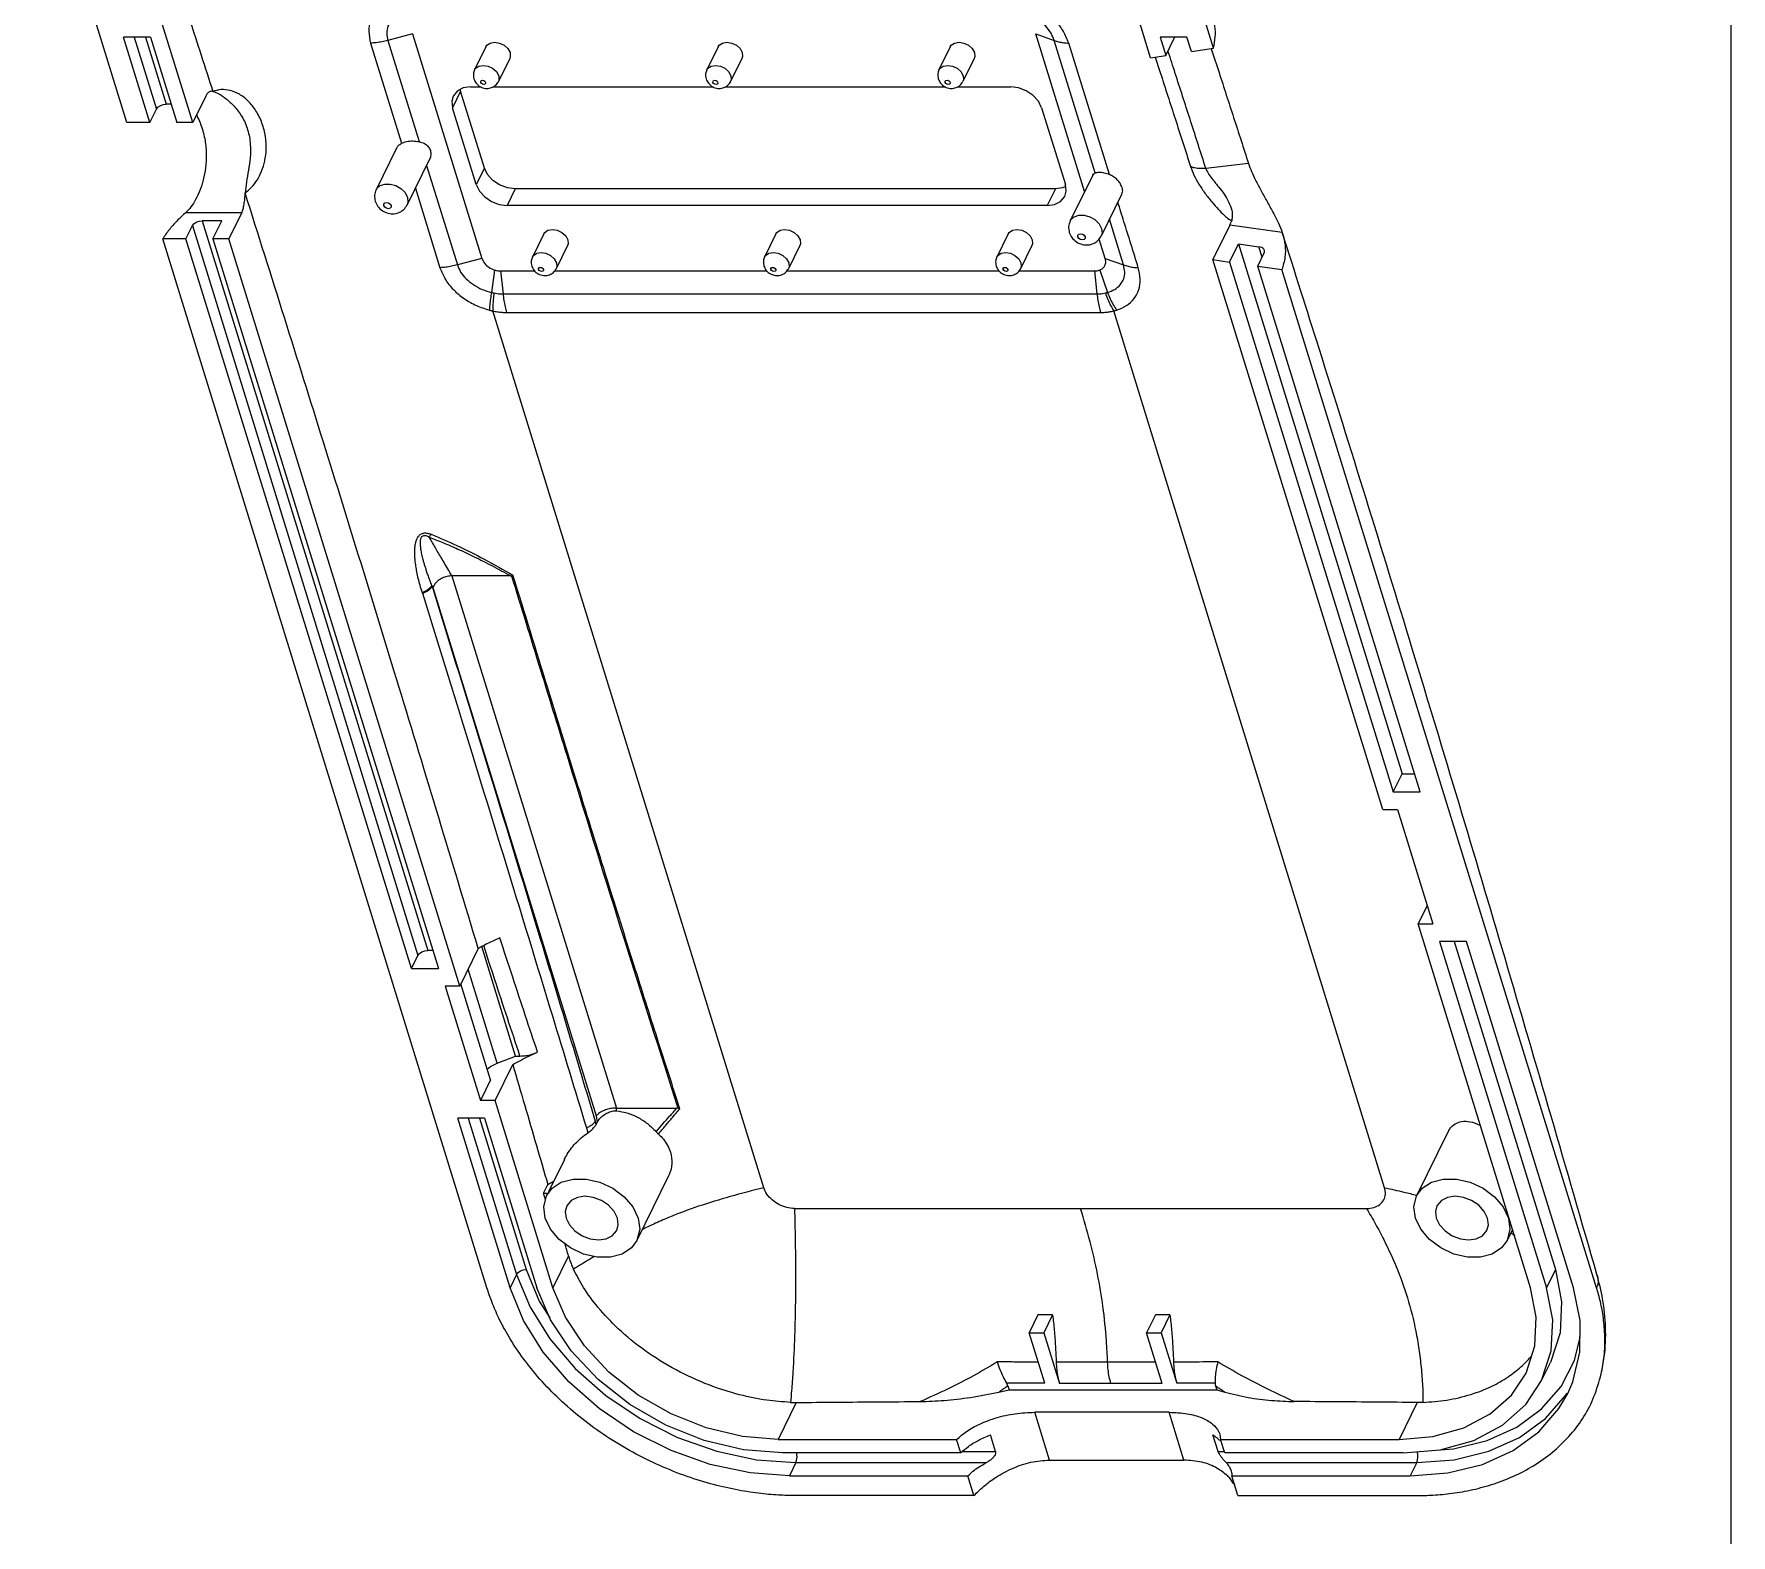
# Model space of a CAD drawing. Header units: millimetres. Extents: x -3610 to -2795, y 672 to 1276.
# Drawn here: x -3445.7 to -3381.8, y 1179.9 to 1236.4 of the extents above; entities that cross this region are included whole.
import ezdxf

# ---------------------------------------------------------------- set-up
doc = ezdxf.new("R2010")
doc.units = ezdxf.units.MM
doc.header["$MEASUREMENT"] = 0
doc.layers.add('dim', color=7, linetype='Continuous')

msp = doc.modelspace()

# ---------------------------------------------------------------- linework, layer by layer
at = {"color": 7, "linetype": 'Continuous'}
for p, q in [((-3442.217, 1233.077), (-3445.715, 1244.396)), ((-3401.267, 1235.878), (-3403.899, 1244.396)), ((-3439.73, 1233.077), (-3440.929, 1236.955)), ((-3403.638, 1235.505), (-3404.086, 1236.955)), ((-3441.321, 1236.289), (-3442.335, 1236.289)), ((-3441.342, 1233.077), (-3442.335, 1236.289)), ((-3441.937, 1236.289), (-3441.098, 1233.574)), ((-3441.511, 1236.289), (-3440.73, 1233.761)), ((-3441.321, 1236.289), (-3440.329, 1233.077)), ((-3431.448, 1236.411), (-3432.378, 1236.166)), ((-3432.378, 1236.166), (-3431.199, 1232.354)), ((-3431.448, 1236.411), (-3428.834, 1227.951)), ((-3407.961, 1236.411), (-3407.27, 1236.166)), ((-3406.126, 1230.472), (-3407.961, 1236.411)), ((-3405.731, 1231.179), (-3407.27, 1236.166)), ((-3402.269, 1236.289), (-3403.282, 1236.289)), ((-3403.282, 1236.289), (-3403.067, 1235.595)), ((-3403.067, 1235.595), (-3402.732, 1236.279)), ((-3402.101, 1235.747), (-3402.269, 1236.289)), ((-3433.028, 1236.061), (-3431.864, 1232.291)), ((-3428.686, 1235.926), (-3429.113, 1235.056)), ((-3419.935, 1235.926), (-3420.363, 1235.056)), ((-3411.185, 1235.926), (-3411.612, 1235.056)), ((-3405.193, 1231.116), (-3406.724, 1236.061)), ((-3403.638, 1235.505), (-3403.067, 1235.595)), ((-3402.101, 1235.747), (-3401.267, 1235.878)), ((-3427.788, 1235.485), (-3428.215, 1234.615)), ((-3419.038, 1235.485), (-3419.465, 1234.615)), ((-3410.288, 1235.485), (-3410.715, 1234.615)), ((-3438.975, 1234.245), (-3439.02, 1234.25)), ((-3429.639, 1234.252), (-3429.944, 1233.63)), ((-3429.639, 1234.252), (-3429.647, 1234.32)), ((-3428.743, 1231.353), (-3429.639, 1234.252)), ((-3429.265, 1234.413), (-3428.866, 1234.413)), ((-3428.429, 1234.413), (-3420.116, 1234.413)), ((-3419.679, 1234.413), (-3411.366, 1234.413)), ((-3410.929, 1234.413), (-3408.909, 1234.413)), ((-3441.342, 1233.077), (-3441.098, 1233.574)), ((-3440.54, 1233.761), (-3440.73, 1233.761)), ((-3439.242, 1234.072), (-3439.73, 1233.077)), ((-3429.048, 1230.732), (-3429.944, 1233.63)), ((-3407.746, 1233.63), (-3406.851, 1230.732)), ((-3441.342, 1233.077), (-3442.217, 1233.077)), ((-3439.73, 1233.077), (-3440.329, 1233.077)), ((-3432.054, 1232.104), (-3432.821, 1230.54)), ((-3430.806, 1231.696), (-3431.654, 1229.967)), ((-3430.922, 1231.46), (-3429.761, 1227.707)), ((-3428.743, 1231.353), (-3429.048, 1230.732)), ((-3405.821, 1231.093), (-3406.669, 1229.365)), ((-3399.949, 1231.528), (-3401.558, 1231.347)), ((-3431.343, 1230.603), (-3430.416, 1227.603)), ((-3427.58, 1230.57), (-3427.885, 1229.948)), ((-3407.225, 1230.57), (-3427.58, 1230.57)), ((-3407.225, 1230.57), (-3407.53, 1229.948)), ((-3406.952, 1230.608), (-3407.225, 1230.57)), ((-3406.842, 1230.663), (-3406.952, 1230.608)), ((-3407.53, 1229.948), (-3427.885, 1229.948)), ((-3404.733, 1230.358), (-3405.501, 1228.792)), ((-3439.99, 1229.685), (-3437.887, 1229.685)), ((-3439.987, 1228.69), (-3439.743, 1229.188)), ((-3439.743, 1229.188), (-3431.246, 1201.693)), ((-3438.638, 1229.374), (-3439.375, 1229.374)), ((-3439.375, 1229.374), (-3430.878, 1201.879)), ((-3438.973, 1228.69), (-3438.638, 1229.374)), ((-3437.887, 1229.685), (-3438.375, 1228.69)), ((-3404.658, 1227.707), (-3405.19, 1229.428)), ((-3400.65, 1229.212), (-3401.29, 1227.907)), ((-3398.678, 1228.93), (-3400.65, 1229.212)), ((-3439.987, 1228.69), (-3440.862, 1228.69)), ((-3428.649, 1189.172), (-3440.862, 1228.69)), ((-3431.49, 1201.196), (-3439.987, 1228.69)), ((-3438.375, 1228.69), (-3438.973, 1228.69)), ((-3438.973, 1228.69), (-3430.477, 1201.196)), ((-3429.672, 1200.53), (-3438.375, 1228.69)), ((-3426.507, 1228.876), (-3426.934, 1228.006)), ((-3417.757, 1228.876), (-3418.184, 1228.006)), ((-3409.007, 1228.876), (-3409.434, 1228.006)), ((-3405.346, 1227.951), (-3405.572, 1228.682)), ((-3400.664, 1227.817), (-3400.328, 1228.501)), ((-3400.328, 1228.501), (-3394.159, 1208.538)), ((-3400.328, 1228.501), (-3399.557, 1228.391)), ((-3398.678, 1228.93), (-3398.664, 1228.888)), ((-3428.834, 1227.951), (-3429.761, 1227.707)), ((-3425.609, 1228.436), (-3426.036, 1227.565)), ((-3416.859, 1228.436), (-3417.286, 1227.565)), ((-3408.109, 1228.436), (-3408.536, 1227.565)), ((-3405.346, 1227.951), (-3404.658, 1227.707)), ((-3394.888, 1207.188), (-3401.29, 1227.907)), ((-3401.29, 1227.907), (-3400.664, 1227.817)), ((-3400.664, 1227.817), (-3394.495, 1207.854)), ((-3399.604, 1227.665), (-3399.36, 1228.163)), ((-3399.438, 1228.004), (-3399.557, 1228.391)), ((-3428.357, 1227.516), (-3428.474, 1226.671)), ((-3428.136, 1227.481), (-3426.845, 1227.481)), ((-3428.136, 1227.481), (-3428.04, 1226.615)), ((-3426.101, 1227.481), (-3418.094, 1227.481)), ((-3417.351, 1227.481), (-3409.344, 1227.481)), ((-3408.601, 1227.481), (-3405.754, 1227.481)), ((-3405.754, 1227.481), (-3405.659, 1226.615)), ((-3405.557, 1227.515), (-3405.261, 1226.671)), ((-3393.481, 1207.854), (-3399.604, 1227.665)), ((-3399.604, 1227.665), (-3398.688, 1227.534)), ((-3386.833, 1189.172), (-3398.688, 1227.534)), ((-3428.04, 1226.615), (-3405.659, 1226.615)), ((-3418.217, 1192.939), (-3428.425, 1225.972)), ((-3427.901, 1225.917), (-3405.519, 1225.917)), ((-3394.822, 1192.939), (-3405.03, 1225.972)), ((-3427.754, 1215.993), (-3429.965, 1215.993)), ((-3429.965, 1215.993), (-3423.769, 1195.94)), ((-3431.084, 1215.363), (-3431.074, 1215.329)), ((-3430.708, 1215.606), (-3430.681, 1215.556)), ((-3430.681, 1215.556), (-3424.528, 1195.642)), ((-3394.495, 1207.854), (-3394.159, 1208.538)), ((-3394.159, 1208.538), (-3393.693, 1208.538)), ((-3394.495, 1207.854), (-3393.481, 1207.854)), ((-3394.888, 1207.188), (-3394.335, 1207.188)), ((-3394.335, 1207.188), (-3393.004, 1202.88)), ((-3393.217, 1203.571), (-3393.556, 1202.88)), ((-3389.32, 1189.172), (-3393.556, 1202.88)), ((-3393.556, 1202.88), (-3393.004, 1202.88)), ((-3431.49, 1201.196), (-3431.246, 1201.693)), ((-3430.688, 1201.879), (-3430.878, 1201.879)), ((-3428.973, 1201.954), (-3429.672, 1200.53)), ((-3427.564, 1197.9), (-3428.838, 1202.025)), ((-3392.752, 1202.214), (-3388.721, 1189.172)), ((-3391.739, 1202.214), (-3392.752, 1202.214)), ((-3392.205, 1202.214), (-3388.386, 1189.855)), ((-3387.708, 1189.172), (-3391.739, 1202.214)), ((-3431.49, 1201.196), (-3430.477, 1201.196)), ((-3428.263, 1197.632), (-3429.357, 1201.173)), ((-3429.672, 1200.53), (-3430.225, 1200.53)), ((-3430.225, 1200.53), (-3428.894, 1196.222)), ((-3428.512, 1196.999), (-3429.63, 1200.616)), ((-3428.263, 1197.632), (-3427.564, 1197.9)), ((-3427.564, 1197.9), (-3427.4, 1197.9)), ((-3428.341, 1196.222), (-3427.675, 1197.58)), ((-3428.512, 1196.999), (-3428.894, 1196.222)), ((-3428.341, 1196.222), (-3428.894, 1196.222)), ((-3426.163, 1189.172), (-3428.341, 1196.222)), ((-3423.769, 1195.94), (-3421.49, 1195.94)), ((-3427.774, 1189.172), (-3429.747, 1195.556)), ((-3428.734, 1195.556), (-3429.747, 1195.556)), ((-3429.349, 1195.556), (-3427.53, 1189.669)), ((-3428.924, 1195.556), (-3427.163, 1189.855)), ((-3428.734, 1195.556), (-3426.761, 1189.172)), ((-3424.528, 1195.324), (-3424.564, 1195.444)), ((-3424.528, 1195.642), (-3424.493, 1195.397)), ((-3424.528, 1195.324), (-3424.493, 1195.397)), ((-3424.899, 1195.191), (-3424.845, 1195.011)), ((-3392.42, 1195.063), (-3393.614, 1192.63)), ((-3425.728, 1194.008), (-3426.325, 1192.789)), ((-3421.802, 1193.381), (-3422.992, 1190.956)), ((-3426.516, 1192.728), (-3426.352, 1193.062)), ((-3426.44, 1192.482), (-3426.516, 1192.728)), ((-3426.516, 1192.728), (-3426.355, 1192.728)), ((-3417.053, 1192.155), (-3395.501, 1192.155)), ((-3389.999, 1191.37), (-3390.202, 1190.956)), ((-3425.574, 1190.372), (-3426.163, 1189.172)), ((-3427.53, 1189.669), (-3427.774, 1189.172)), ((-3388.386, 1189.855), (-3388.721, 1189.172)), ((-3386.82, 1189.671), (-3386.82, 1189.67)), ((-3407.882, 1188.145), (-3408.212, 1187.472)), ((-3407.329, 1188.145), (-3407.659, 1187.472)), ((-3403.46, 1188.145), (-3403.791, 1187.472)), ((-3402.908, 1188.145), (-3403.238, 1187.472)), ((-3407.623, 1185.569), (-3408.212, 1187.472)), ((-3408.212, 1187.472), (-3407.659, 1187.472)), ((-3407.659, 1187.472), (-3407.07, 1185.568)), ((-3403.202, 1185.568), (-3403.791, 1187.472)), ((-3403.791, 1187.472), (-3403.238, 1187.472)), ((-3403.238, 1187.472), (-3402.65, 1185.569)), ((-3388.907, 1185.669), (-3388.571, 1186.353)), ((-3409.362, 1185.233), (-3408.974, 1185.318)), ((-3409.02, 1185.47), (-3408.974, 1185.318)), ((-3408.974, 1185.318), (-3401.145, 1185.318)), ((-3401.191, 1185.47), (-3401.145, 1185.318)), ((-3401.145, 1185.318), (-3400.84, 1185.233)), ((-3388.006, 1185.112), (-3387.953, 1185.204)), ((-3416.988, 1184.847), (-3417.672, 1183.453)), ((-3407.446, 1182.675), (-3408.004, 1184.479)), ((-3402.938, 1184.479), (-3408.004, 1184.479)), ((-3402.381, 1182.675), (-3402.938, 1184.479)), ((-3393.593, 1184.847), (-3394.277, 1183.453)), ((-3417.672, 1183.453), (-3410.948, 1183.453)), ((-3410.791, 1182.944), (-3410.948, 1183.453)), ((-3409.48, 1183.001), (-3409.674, 1183.628)), ((-3401.095, 1183.001), (-3401.289, 1183.628)), ((-3401.029, 1183.646), (-3401, 1183.453)), ((-3400.843, 1182.944), (-3401, 1183.453)), ((-3401, 1183.453), (-3394.277, 1183.453)), ((-3410.791, 1182.944), (-3417.514, 1182.944)), ((-3417.004, 1182.58), (-3417.248, 1182.082)), ((-3417.004, 1182.58), (-3409.822, 1182.58)), ((-3410.724, 1183.001), (-3409.48, 1183.001)), ((-3401.095, 1183.001), (-3400.86, 1183.001)), ((-3394.119, 1182.944), (-3400.843, 1182.944)), ((-3400.791, 1182.58), (-3393.609, 1182.58)), ((-3393.609, 1182.58), (-3393.853, 1182.082)), ((-3417.248, 1182.082), (-3410.525, 1182.082)), ((-3410.295, 1181.338), (-3410.525, 1182.082)), ((-3400.347, 1181.338), (-3400.576, 1182.082)), ((-3400.576, 1182.082), (-3393.853, 1182.082)), ((-3410.295, 1181.338), (-3417.018, 1181.338)), ((-3400.347, 1181.338), (-3393.623, 1181.338))]:
    msp.add_line(p, q, dxfattribs=at)
for points in [[(-3428.685, 1235.926), (-3428.648, 1235.983), (-3428.525, 1236.068), (-3428.358, 1236.097), (-3428.172, 1236.068), (-3427.997, 1235.983), (-3427.858, 1235.856), (-3427.776, 1235.706)], [(-3427.776, 1235.706), (-3427.765, 1235.556), (-3427.788, 1235.486)], [(-3419.935, 1235.926), (-3419.898, 1235.983), (-3419.775, 1236.068), (-3419.608, 1236.097), (-3419.422, 1236.068), (-3419.247, 1235.983), (-3419.107, 1235.856), (-3419.026, 1235.706)], [(-3419.026, 1235.706), (-3419.015, 1235.556), (-3419.038, 1235.486)], [(-3411.185, 1235.926), (-3411.148, 1235.983), (-3411.025, 1236.068), (-3410.858, 1236.097), (-3410.672, 1236.068), (-3410.496, 1235.983), (-3410.357, 1235.856), (-3410.276, 1235.706)], [(-3410.276, 1235.706), (-3410.265, 1235.556), (-3410.288, 1235.486)], [(-3429.113, 1235.056), (-3429.073, 1235.115), (-3428.949, 1235.198), (-3428.783, 1235.227), (-3428.601, 1235.198), (-3428.431, 1235.117), (-3428.288, 1234.99), (-3428.203, 1234.835)], [(-3420.363, 1235.056), (-3420.323, 1235.115), (-3420.199, 1235.198), (-3420.033, 1235.227), (-3419.851, 1235.198), (-3419.681, 1235.117), (-3419.538, 1234.99), (-3419.453, 1234.835)], [(-3411.612, 1235.056), (-3411.573, 1235.115), (-3411.449, 1235.198), (-3411.283, 1235.227), (-3411.101, 1235.198), (-3410.931, 1235.117), (-3410.788, 1234.99), (-3410.703, 1234.835)], [(-3429.265, 1234.413), (-3429.538, 1234.375), (-3429.76, 1234.264), (-3429.92, 1234.071)], [(-3428.878, 1234.587), (-3428.878, 1234.626), (-3428.853, 1234.655), (-3428.81, 1234.665), (-3428.761, 1234.655), (-3428.719, 1234.627), (-3428.694, 1234.587)], [(-3428.694, 1234.587), (-3428.694, 1234.547), (-3428.719, 1234.519), (-3428.761, 1234.509), (-3428.81, 1234.519), (-3428.853, 1234.547), (-3428.878, 1234.587)], [(-3428.203, 1234.835), (-3428.192, 1234.686), (-3428.215, 1234.616)], [(-3420.128, 1234.587), (-3420.127, 1234.626), (-3420.103, 1234.655), (-3420.06, 1234.665), (-3420.011, 1234.655), (-3419.969, 1234.627), (-3419.944, 1234.587)], [(-3419.944, 1234.587), (-3419.944, 1234.547), (-3419.969, 1234.519), (-3420.011, 1234.509), (-3420.06, 1234.519), (-3420.103, 1234.547), (-3420.128, 1234.587)], [(-3419.453, 1234.835), (-3419.442, 1234.686), (-3419.465, 1234.616)], [(-3411.378, 1234.587), (-3411.377, 1234.626), (-3411.353, 1234.655), (-3411.31, 1234.665), (-3411.261, 1234.655), (-3411.218, 1234.627), (-3411.194, 1234.587)], [(-3411.194, 1234.587), (-3411.194, 1234.547), (-3411.218, 1234.519), (-3411.261, 1234.509), (-3411.31, 1234.519), (-3411.353, 1234.547), (-3411.378, 1234.587)], [(-3410.703, 1234.835), (-3410.692, 1234.686), (-3410.715, 1234.616)], [(-3407.746, 1233.63), (-3407.866, 1233.872), (-3408.065, 1234.09), (-3408.322, 1234.264), (-3408.613, 1234.375), (-3408.909, 1234.413)], [(-3441.098, 1233.574), (-3441.042, 1233.646), (-3440.953, 1233.706), (-3440.843, 1233.747), (-3440.73, 1233.761)], [(-3429.92, 1234.071), (-3429.974, 1233.872), (-3429.944, 1233.63)], [(-3427.58, 1230.57), (-3427.877, 1230.608), (-3428.168, 1230.72), (-3428.425, 1230.893), (-3428.623, 1231.111), (-3428.743, 1231.353)], [(-3432.821, 1230.54), (-3432.795, 1230.584), (-3432.669, 1230.697), (-3432.492, 1230.756), (-3432.289, 1230.755), (-3432.081, 1230.697), (-3431.89, 1230.588), (-3431.733, 1230.433), (-3431.639, 1230.254)], [(-3429.048, 1230.732), (-3428.928, 1230.49), (-3428.73, 1230.271), (-3428.473, 1230.098), (-3428.182, 1229.987), (-3427.885, 1229.948)], [(-3406.874, 1230.291), (-3406.821, 1230.49), (-3406.851, 1230.732)], [(-3432.528, 1229.943), (-3432.528, 1230.002), (-3432.491, 1230.045), (-3432.427, 1230.06), (-3432.354, 1230.045), (-3432.29, 1230.002), (-3432.252, 1229.943)], [(-3432.252, 1229.943), (-3432.253, 1229.884), (-3432.29, 1229.841), (-3432.354, 1229.825), (-3432.427, 1229.841), (-3432.491, 1229.883), (-3432.528, 1229.943)], [(-3431.639, 1230.254), (-3431.621, 1230.081), (-3431.654, 1229.967)], [(-3407.53, 1229.948), (-3407.257, 1229.987), (-3407.035, 1230.098), (-3406.874, 1230.291)], [(-3439.743, 1229.188), (-3439.687, 1229.259), (-3439.597, 1229.32), (-3439.487, 1229.36), (-3439.375, 1229.374)], [(-3406.668, 1229.365), (-3406.643, 1229.409), (-3406.516, 1229.522), (-3406.34, 1229.581), (-3406.136, 1229.58), (-3405.928, 1229.522), (-3405.737, 1229.413), (-3405.58, 1229.258), (-3405.486, 1229.079)], [(-3400.65, 1229.212), (-3400.626, 1229.263), (-3400.603, 1229.317), (-3400.581, 1229.375)], [(-3426.507, 1228.876), (-3426.469, 1228.933), (-3426.346, 1229.018), (-3426.179, 1229.047), (-3425.994, 1229.018), (-3425.818, 1228.933), (-3425.679, 1228.806), (-3425.598, 1228.656)], [(-3425.598, 1228.656), (-3425.586, 1228.506), (-3425.61, 1228.436)], [(-3417.757, 1228.876), (-3417.719, 1228.933), (-3417.596, 1229.018), (-3417.429, 1229.047), (-3417.244, 1229.018), (-3417.068, 1228.933), (-3416.929, 1228.806), (-3416.848, 1228.656)], [(-3416.848, 1228.656), (-3416.836, 1228.506), (-3416.859, 1228.436)], [(-3409.007, 1228.876), (-3408.969, 1228.933), (-3408.846, 1229.018), (-3408.679, 1229.047), (-3408.494, 1229.018), (-3408.318, 1228.933), (-3408.179, 1228.806), (-3408.097, 1228.656)], [(-3408.097, 1228.656), (-3408.086, 1228.506), (-3408.109, 1228.436)], [(-3406.376, 1228.768), (-3406.375, 1228.827), (-3406.338, 1228.87), (-3406.274, 1228.885), (-3406.201, 1228.87), (-3406.137, 1228.827), (-3406.099, 1228.768)], [(-3406.099, 1228.768), (-3406.1, 1228.709), (-3406.137, 1228.666), (-3406.201, 1228.65), (-3406.274, 1228.666), (-3406.338, 1228.708), (-3406.376, 1228.768)], [(-3405.486, 1229.079), (-3405.468, 1228.906), (-3405.501, 1228.792)], [(-3426.934, 1228.006), (-3426.894, 1228.065), (-3426.77, 1228.149), (-3426.604, 1228.177), (-3426.423, 1228.148), (-3426.252, 1228.067), (-3426.109, 1227.94), (-3426.025, 1227.786)], [(-3418.184, 1228.006), (-3418.144, 1228.065), (-3418.02, 1228.149), (-3417.854, 1228.177), (-3417.673, 1228.148), (-3417.502, 1228.067), (-3417.359, 1227.94), (-3417.275, 1227.786)], [(-3409.434, 1228.006), (-3409.394, 1228.065), (-3409.27, 1228.149), (-3409.104, 1228.177), (-3408.923, 1228.148), (-3408.752, 1228.067), (-3408.609, 1227.94), (-3408.524, 1227.786)], [(-3426.699, 1227.537), (-3426.699, 1227.576), (-3426.674, 1227.605), (-3426.632, 1227.615), (-3426.583, 1227.605), (-3426.54, 1227.577), (-3426.515, 1227.537)], [(-3426.515, 1227.537), (-3426.515, 1227.497), (-3426.54, 1227.469), (-3426.583, 1227.459), (-3426.632, 1227.469), (-3426.674, 1227.497), (-3426.699, 1227.537)], [(-3426.025, 1227.786), (-3426.013, 1227.637), (-3426.036, 1227.566)], [(-3417.949, 1227.537), (-3417.949, 1227.576), (-3417.924, 1227.605), (-3417.882, 1227.615), (-3417.833, 1227.605), (-3417.79, 1227.577), (-3417.765, 1227.537)], [(-3417.765, 1227.537), (-3417.765, 1227.497), (-3417.79, 1227.469), (-3417.833, 1227.459), (-3417.882, 1227.469), (-3417.924, 1227.497), (-3417.949, 1227.537)], [(-3417.275, 1227.786), (-3417.263, 1227.637), (-3417.286, 1227.566)], [(-3409.199, 1227.537), (-3409.199, 1227.576), (-3409.174, 1227.605), (-3409.132, 1227.615), (-3409.082, 1227.605), (-3409.04, 1227.577), (-3409.015, 1227.537)], [(-3409.015, 1227.537), (-3409.015, 1227.497), (-3409.04, 1227.469), (-3409.082, 1227.459), (-3409.132, 1227.469), (-3409.174, 1227.497), (-3409.199, 1227.537)], [(-3408.524, 1227.786), (-3408.513, 1227.637), (-3408.536, 1227.566)], [(-3431.246, 1201.693), (-3431.19, 1201.764), (-3431.1, 1201.825), (-3430.991, 1201.865), (-3430.878, 1201.879)], [(-3428.639, 1197.408), (-3428.513, 1197.508), (-3428.263, 1197.632)], [(-3426.404, 1192.63), (-3426.191, 1192.918), (-3425.843, 1193.147), (-3425.402, 1193.266), (-3424.904, 1193.266), (-3424.389, 1193.147), (-3423.899, 1192.918), (-3423.474, 1192.598), (-3423.148, 1192.213), (-3422.948, 1191.793)], [(-3393.614, 1192.63), (-3393.402, 1192.918), (-3393.053, 1193.147), (-3392.612, 1193.266), (-3392.114, 1193.266), (-3391.599, 1193.147), (-3391.11, 1192.918), (-3390.684, 1192.598), (-3390.358, 1192.213), (-3390.158, 1191.793)], [(-3426.448, 1191.793), (-3426.506, 1192.213), (-3426.404, 1192.63)], [(-3425.64, 1192.256), (-3425.696, 1192.047), (-3425.665, 1191.793)], [(-3423.731, 1191.793), (-3423.857, 1192.047), (-3424.065, 1192.277), (-3424.335, 1192.459), (-3424.641, 1192.575), (-3424.952, 1192.616), (-3425.238, 1192.575), (-3425.472, 1192.459), (-3425.64, 1192.256)], [(-3393.658, 1191.793), (-3393.717, 1192.213), (-3393.614, 1192.63)], [(-3392.85, 1192.256), (-3392.906, 1192.047), (-3392.875, 1191.793)], [(-3390.941, 1191.793), (-3391.067, 1192.047), (-3391.275, 1192.277), (-3391.545, 1192.459), (-3391.851, 1192.575), (-3392.162, 1192.616), (-3392.449, 1192.575), (-3392.682, 1192.459), (-3392.85, 1192.256)], [(-3422.992, 1190.956), (-3423.204, 1190.668), (-3423.552, 1190.439), (-3423.993, 1190.32), (-3424.491, 1190.32), (-3425.006, 1190.439), (-3425.496, 1190.668), (-3425.921, 1190.988), (-3426.247, 1191.374), (-3426.448, 1191.793)], [(-3425.665, 1191.793), (-3425.539, 1191.539), (-3425.331, 1191.31), (-3425.061, 1191.128), (-3424.755, 1191.011), (-3424.444, 1190.971), (-3424.157, 1191.011), (-3423.924, 1191.128), (-3423.755, 1191.33)], [(-3423.755, 1191.33), (-3423.699, 1191.539), (-3423.731, 1191.793)], [(-3422.948, 1191.793), (-3422.889, 1191.374), (-3422.992, 1190.956)], [(-3390.202, 1190.956), (-3390.414, 1190.668), (-3390.763, 1190.439), (-3391.204, 1190.32), (-3391.702, 1190.32), (-3392.217, 1190.439), (-3392.706, 1190.668), (-3393.131, 1190.988), (-3393.458, 1191.374), (-3393.658, 1191.793)], [(-3392.875, 1191.793), (-3392.749, 1191.539), (-3392.541, 1191.31), (-3392.271, 1191.128), (-3391.965, 1191.011), (-3391.654, 1190.971), (-3391.367, 1191.011), (-3391.134, 1191.128), (-3390.966, 1191.33)], [(-3390.966, 1191.33), (-3390.91, 1191.539), (-3390.941, 1191.793)], [(-3390.158, 1191.793), (-3390.099, 1191.374), (-3390.202, 1190.956)], [(-3427.53, 1189.669), (-3427.474, 1189.74), (-3427.385, 1189.801), (-3427.275, 1189.841), (-3427.163, 1189.855)], [(-3427.53, 1189.669), (-3427.023, 1188.438), (-3426.278, 1187.244), (-3425.318, 1186.124), (-3424.172, 1185.112), (-3422.875, 1184.238), (-3421.465, 1183.53), (-3419.987, 1183.007), (-3418.485, 1182.687), (-3417.004, 1182.58)], [(-3427.163, 1189.855), (-3426.672, 1188.665), (-3426.277, 1188.032)], [(-3388.386, 1189.855), (-3388.151, 1188.64), (-3388.207, 1187.472), (-3388.571, 1186.353)], [(-3417.248, 1182.082), (-3418.729, 1182.19), (-3420.231, 1182.51), (-3421.709, 1183.032), (-3423.119, 1183.741), (-3424.416, 1184.615), (-3425.562, 1185.627), (-3426.522, 1186.747), (-3427.267, 1187.941), (-3427.774, 1189.172)], [(-3417.514, 1182.944), (-3418.98, 1183.064), (-3420.463, 1183.418), (-3421.907, 1183.994), (-3423.256, 1184.768), (-3424.458, 1185.712), (-3425.467, 1186.788), (-3426.245, 1187.957), (-3426.761, 1189.172)], [(-3417.672, 1183.453), (-3419.017, 1183.563), (-3420.379, 1183.889), (-3421.705, 1184.417), (-3422.944, 1185.128), (-3424.048, 1185.995), (-3424.974, 1186.983), (-3425.689, 1188.056), (-3426.163, 1189.172)], [(-3389.49, 1185.956), (-3389.156, 1186.983), (-3389.105, 1188.056), (-3389.32, 1189.172)], [(-3388.907, 1185.669), (-3388.542, 1186.788), (-3388.487, 1187.957), (-3388.721, 1189.172)], [(-3387.919, 1185.185), (-3387.73, 1185.627), (-3387.462, 1186.747), (-3387.454, 1187.941), (-3387.708, 1189.172)], [(-3392.713, 1183.068), (-3392.223, 1183.105), (-3390.961, 1183.415), (-3389.844, 1183.92), (-3388.905, 1184.605), (-3388.173, 1185.45), (-3387.67, 1186.428), (-3387.458, 1187.312)], [(-3394.277, 1183.453), (-3392.999, 1183.563), (-3391.838, 1183.889), (-3390.839, 1184.417), (-3390.04, 1185.128), (-3389.49, 1185.956)], [(-3394.119, 1182.944), (-3392.728, 1183.064), (-3391.464, 1183.418), (-3390.376, 1183.994), (-3389.505, 1184.768), (-3388.907, 1185.669)], [(-3393.853, 1182.082), (-3392.439, 1182.19), (-3391.134, 1182.51), (-3389.979, 1183.032), (-3389.008, 1183.741), (-3388.25, 1184.615), (-3387.919, 1185.185)], [(-3393.609, 1182.58), (-3392.195, 1182.687), (-3390.89, 1183.007), (-3389.735, 1183.53), (-3388.764, 1184.238), (-3388.006, 1185.112)], [(-3417.004, 1182.58), (-3416.975, 1182.669), (-3416.961, 1182.78), (-3416.964, 1182.897), (-3416.974, 1182.944)], [(-3393.609, 1182.58), (-3393.58, 1182.669), (-3393.566, 1182.78), (-3393.569, 1182.897), (-3393.588, 1182.99)]]:
    msp.add_lwpolyline(points, dxfattribs=at)
for points in [[(-3440.277, 1238.283), (-3439.847, 1236.954), (-3439.413, 1235.608), (-3438.975, 1234.245)], [(-3432.178, 1237.737), (-3432.562, 1237.547), (-3432.852, 1237.268), (-3433.032, 1236.921), (-3433.097, 1236.511), (-3433.028, 1236.061)], [(-3406.724, 1236.061), (-3406.926, 1236.508), (-3407.225, 1236.915), (-3407.6, 1237.262), (-3408.049, 1237.544), (-3408.547, 1237.737)], [(-3431.743, 1237.26), (-3432.021, 1237.136), (-3432.236, 1236.948), (-3432.375, 1236.705), (-3432.421, 1236.436), (-3432.379, 1236.165)], [(-3407.271, 1236.166), (-3407.391, 1236.434), (-3407.592, 1236.703), (-3407.862, 1236.943), (-3408.187, 1237.136), (-3408.535, 1237.26)], [(-3401.267, 1235.878), (-3401.201, 1236.307), (-3401.218, 1236.705), (-3401.28, 1236.967)], [(-3432.379, 1236.165), (-3432.596, 1236.116), (-3432.814, 1236.081), (-3433.028, 1236.061)], [(-3407.271, 1236.166), (-3407.102, 1236.116), (-3406.919, 1236.081), (-3406.724, 1236.061)], [(-3403.464, 1235.533), (-3403.265, 1234.921), (-3402.716, 1233.223), (-3402.134, 1231.413)], [(-3402.939, 1235.637), (-3402.981, 1235.768)], [(-3401.558, 1231.347), (-3402.118, 1233.093), (-3402.677, 1234.824), (-3402.939, 1235.637)], [(-3401.353, 1235.85), (-3401.061, 1234.957), (-3400.51, 1233.262), (-3399.949, 1231.528)], [(-3429.113, 1235.055), (-3429.155, 1234.916), (-3429.138, 1234.717)], [(-3420.363, 1235.055), (-3420.405, 1234.916), (-3420.388, 1234.717)], [(-3411.613, 1235.055), (-3411.655, 1234.916), (-3411.638, 1234.717)], [(-3439.02, 1234.25), (-3439.052, 1234.248), (-3439.088, 1234.237), (-3439.123, 1234.219), (-3439.156, 1234.194), (-3439.187, 1234.161), (-3439.216, 1234.12), (-3439.242, 1234.072)], [(-3437.756, 1230.421), (-3437.518, 1230.633), (-3437.307, 1230.906), (-3437.135, 1231.242), (-3437.017, 1231.631), (-3436.965, 1232.068), (-3436.993, 1232.546), (-3437.122, 1233.052), (-3437.352, 1233.519), (-3437.643, 1233.882), (-3437.972, 1234.137), (-3438.321, 1234.28), (-3438.664, 1234.312), (-3438.975, 1234.245)], [(-3438.975, 1234.245), (-3438.75, 1234.157), (-3438.474, 1233.969), (-3438.171, 1233.688), (-3437.884, 1233.301), (-3437.663, 1232.799), (-3437.562, 1232.254), (-3437.568, 1231.746), (-3437.632, 1231.276), (-3437.704, 1230.834), (-3437.756, 1230.421)], [(-3429.138, 1234.717), (-3429.049, 1234.552), (-3428.889, 1234.42), (-3428.697, 1234.36), (-3428.512, 1234.374), (-3428.355, 1234.448), (-3428.234, 1234.58), (-3428.215, 1234.616)], [(-3420.388, 1234.717), (-3420.299, 1234.552), (-3420.139, 1234.42), (-3419.947, 1234.36), (-3419.762, 1234.374), (-3419.605, 1234.448), (-3419.484, 1234.58), (-3419.465, 1234.616)], [(-3411.638, 1234.717), (-3411.549, 1234.552), (-3411.389, 1234.42), (-3411.196, 1234.36), (-3411.012, 1234.374), (-3410.855, 1234.448), (-3410.734, 1234.58), (-3410.715, 1234.616)], [(-3439.506, 1233.181), (-3439.411, 1232.947), (-3439.269, 1232.401), (-3439.22, 1231.865), (-3439.248, 1231.37), (-3439.335, 1230.917), (-3439.464, 1230.516), (-3439.623, 1230.171), (-3439.801, 1229.892), (-3439.99, 1229.685)], [(-3439.591, 1233.352), (-3439.506, 1233.181)], [(-3431.864, 1232.291), (-3431.672, 1232.357), (-3431.443, 1232.38), (-3431.199, 1232.354)], [(-3431.199, 1232.354), (-3430.999, 1232.279), (-3430.856, 1232.161), (-3430.775, 1232.014)], [(-3432.054, 1232.104), (-3431.983, 1232.204), (-3431.864, 1232.291)], [(-3430.775, 1232.014), (-3430.76, 1231.85), (-3430.806, 1231.696)], [(-3405.82, 1231.094), (-3405.799, 1231.128), (-3405.731, 1231.179)], [(-3405.731, 1231.179), (-3405.583, 1231.205), (-3405.396, 1231.182), (-3405.192, 1231.116)], [(-3404.722, 1230.636), (-3404.791, 1230.783), (-3404.897, 1230.916), (-3405.033, 1231.029), (-3405.192, 1231.116)], [(-3401.559, 1231.347), (-3401.772, 1231.338), (-3401.968, 1231.36), (-3402.134, 1231.413)], [(-3402.134, 1231.413), (-3402.004, 1231.092), (-3401.818, 1230.754), (-3401.589, 1230.413), (-3401.334, 1230.086), (-3401.083, 1229.799), (-3400.861, 1229.577), (-3400.691, 1229.434), (-3400.582, 1229.374)], [(-3401.558, 1231.347), (-3401.474, 1231.167), (-3401.335, 1230.969), (-3401.161, 1230.753), (-3400.969, 1230.514), (-3400.78, 1230.234), (-3400.629, 1229.921), (-3400.562, 1229.62), (-3400.581, 1229.374)], [(-3399.949, 1231.528), (-3399.837, 1231.231), (-3399.684, 1230.901), (-3399.49, 1230.53), (-3399.264, 1230.121), (-3399.028, 1229.69), (-3398.819, 1229.276), (-3398.678, 1228.93)], [(-3437.887, 1229.685), (-3437.859, 1229.749), (-3437.835, 1229.821), (-3437.796, 1229.992), (-3437.769, 1230.193), (-3437.756, 1230.421)], [(-3428.973, 1201.954), (-3431.962, 1211.818), (-3434.808, 1221.033), (-3437.756, 1230.421)], [(-3432.821, 1230.54), (-3432.879, 1230.332), (-3432.854, 1230.106)], [(-3404.722, 1230.636), (-3404.704, 1230.454), (-3404.734, 1230.357)], [(-3432.854, 1230.106), (-3432.755, 1229.913), (-3432.581, 1229.751), (-3432.363, 1229.656), (-3432.143, 1229.639), (-3431.941, 1229.692), (-3431.776, 1229.802), (-3431.654, 1229.967)], [(-3404.105, 1227.603), (-3404.372, 1228.471), (-3404.643, 1229.337), (-3404.871, 1230.077)], [(-3439.99, 1229.685), (-3440.332, 1229.36), (-3440.622, 1229.029), (-3440.862, 1228.69)], [(-3406.669, 1229.365), (-3406.726, 1229.157), (-3406.701, 1228.931)], [(-3406.701, 1228.931), (-3406.602, 1228.738), (-3406.428, 1228.576), (-3406.21, 1228.481), (-3405.99, 1228.464), (-3405.788, 1228.517), (-3405.623, 1228.627), (-3405.501, 1228.792)], [(-3398.664, 1228.888), (-3398.572, 1228.456), (-3398.577, 1227.993), (-3398.688, 1227.534)], [(-3386.82, 1189.671), (-3390.284, 1201.582), (-3393.777, 1213.244), (-3397.29, 1224.562), (-3398.664, 1228.887)], [(-3428.834, 1227.951), (-3428.736, 1227.771), (-3428.57, 1227.619), (-3428.357, 1227.516)], [(-3426.934, 1228.006), (-3426.976, 1227.866), (-3426.959, 1227.667)], [(-3418.184, 1228.006), (-3418.226, 1227.866), (-3418.209, 1227.667)], [(-3409.434, 1228.006), (-3409.476, 1227.866), (-3409.459, 1227.667)], [(-3405.557, 1227.515), (-3405.437, 1227.587), (-3405.359, 1227.69), (-3405.328, 1227.814), (-3405.347, 1227.951)], [(-3399.351, 1228.256), (-3399.378, 1228.305), (-3399.452, 1228.36), (-3399.557, 1228.391)], [(-3399.36, 1228.163), (-3399.347, 1228.236), (-3399.351, 1228.256)], [(-3429.761, 1227.707), (-3429.981, 1227.657), (-3430.2, 1227.622), (-3430.416, 1227.603)], [(-3430.416, 1227.603), (-3430.22, 1227.177), (-3429.906, 1226.777), (-3429.508, 1226.442), (-3429.045, 1226.18), (-3428.557, 1226.004)], [(-3429.761, 1227.707), (-3429.637, 1227.44), (-3429.432, 1227.188), (-3429.154, 1226.965), (-3428.822, 1226.787), (-3428.474, 1226.671)], [(-3428.357, 1227.516), (-3428.283, 1227.496), (-3428.21, 1227.485), (-3428.136, 1227.481)], [(-3426.959, 1227.667), (-3426.87, 1227.502), (-3426.71, 1227.37), (-3426.518, 1227.31), (-3426.334, 1227.324), (-3426.176, 1227.399), (-3426.055, 1227.53), (-3426.036, 1227.566)], [(-3418.209, 1227.667), (-3418.12, 1227.502), (-3417.96, 1227.37), (-3417.768, 1227.31), (-3417.584, 1227.324), (-3417.426, 1227.399), (-3417.305, 1227.53), (-3417.286, 1227.566)], [(-3409.459, 1227.667), (-3409.37, 1227.502), (-3409.21, 1227.37), (-3409.018, 1227.31), (-3408.834, 1227.324), (-3408.676, 1227.399), (-3408.555, 1227.53), (-3408.536, 1227.566)], [(-3405.754, 1227.481), (-3405.683, 1227.485), (-3405.618, 1227.496), (-3405.557, 1227.515)], [(-3405.261, 1226.671), (-3404.992, 1226.785), (-3404.782, 1226.963), (-3404.653, 1227.188), (-3404.614, 1227.44), (-3404.658, 1227.707)], [(-3404.918, 1226.004), (-3404.548, 1226.178), (-3404.262, 1226.439), (-3404.086, 1226.776), (-3404.032, 1227.175), (-3404.105, 1227.611)], [(-3404.658, 1227.707), (-3404.488, 1227.657), (-3404.303, 1227.622), (-3404.105, 1227.603)], [(-3428.474, 1226.671), (-3428.511, 1226.434), (-3428.539, 1226.21), (-3428.558, 1226.004)], [(-3428.474, 1226.671), (-3428.443, 1226.664), (-3428.412, 1226.657), (-3428.38, 1226.65)], [(-3428.38, 1226.65), (-3428.406, 1226.407), (-3428.42, 1226.181), (-3428.425, 1225.972)], [(-3428.38, 1226.65), (-3428.263, 1226.63), (-3428.151, 1226.619), (-3428.04, 1226.615)], [(-3428.04, 1226.615), (-3428.006, 1226.365), (-3427.959, 1226.132), (-3427.901, 1225.917)], [(-3405.659, 1226.615), (-3405.55, 1226.619), (-3405.447, 1226.63), (-3405.341, 1226.65)], [(-3405.659, 1226.615), (-3405.624, 1226.365), (-3405.577, 1226.132), (-3405.519, 1225.917)], [(-3405.341, 1226.65), (-3405.313, 1226.657), (-3405.287, 1226.664), (-3405.261, 1226.671)], [(-3405.341, 1226.65), (-3405.25, 1226.407), (-3405.146, 1226.181), (-3405.03, 1225.972)], [(-3405.261, 1226.671), (-3405.161, 1226.433), (-3405.046, 1226.21), (-3404.918, 1226.004)], [(-3428.557, 1226.004), (-3428.513, 1225.993), (-3428.469, 1225.982), (-3428.425, 1225.972)], [(-3428.425, 1225.972), (-3428.248, 1225.941), (-3428.073, 1225.923), (-3427.901, 1225.917)], [(-3405.519, 1225.917), (-3405.351, 1225.923), (-3405.187, 1225.941), (-3405.03, 1225.972)], [(-3405.03, 1225.972), (-3404.992, 1225.982), (-3404.955, 1225.992), (-3404.918, 1226.004)], [(-3431.084, 1215.363), (-3431.165, 1215.641), (-3431.232, 1215.899), (-3431.284, 1216.139), (-3431.323, 1216.362), (-3431.35, 1216.568), (-3431.365, 1216.759), (-3431.367, 1216.935), (-3431.356, 1217.096), (-3431.331, 1217.242), (-3431.287, 1217.373), (-3431.222, 1217.483), (-3431.134, 1217.563), (-3431.022, 1217.604), (-3430.891, 1217.602), (-3430.751, 1217.562)], [(-3430.722, 1215.632), (-3430.791, 1215.811), (-3430.852, 1215.977), (-3430.906, 1216.132), (-3430.953, 1216.276), (-3430.995, 1216.409), (-3431.03, 1216.533), (-3431.061, 1216.649), (-3431.087, 1216.756), (-3431.108, 1216.855), (-3431.125, 1216.948), (-3431.138, 1217.033), (-3431.147, 1217.113), (-3431.152, 1217.187), (-3431.152, 1217.255), (-3431.148, 1217.318), (-3431.138, 1217.376), (-3431.121, 1217.428), (-3431.094, 1217.473), (-3431.054, 1217.504), (-3431.001, 1217.516), (-3430.943, 1217.507), (-3430.886, 1217.485), (-3430.83, 1217.453)], [(-3430.83, 1217.453), (-3430.804, 1217.484), (-3430.778, 1217.521), (-3430.751, 1217.562)], [(-3429.965, 1215.993), (-3430.119, 1216.256), (-3430.262, 1216.499), (-3430.394, 1216.723), (-3430.515, 1216.928), (-3430.626, 1217.114), (-3430.725, 1217.284), (-3430.83, 1217.453)], [(-3430.83, 1217.453), (-3430.308, 1217.247), (-3429.737, 1217), (-3429.123, 1216.711), (-3428.462, 1216.377), (-3427.754, 1215.993)], [(-3430.751, 1217.562), (-3429.776, 1217.133), (-3428.746, 1216.62), (-3427.665, 1216.023)], [(-3429.965, 1215.993), (-3430.143, 1215.972), (-3430.32, 1215.91), (-3430.478, 1215.814), (-3430.603, 1215.692), (-3430.681, 1215.556)], [(-3427.754, 1215.993), (-3427.742, 1215.993), (-3427.731, 1215.995), (-3427.721, 1215.998)], [(-3427.665, 1216.023), (-3427.684, 1216.014), (-3427.702, 1216.006), (-3427.721, 1215.998)], [(-3427.721, 1215.998), (-3425.561, 1208.993), (-3423.476, 1202.301), (-3421.45, 1195.934)], [(-3421.376, 1195.913), (-3422.163, 1198.363), (-3423.046, 1201.14), (-3424.037, 1204.299), (-3425.139, 1207.838), (-3426.351, 1211.755), (-3427.665, 1216.023)], [(-3430.722, 1215.632), (-3430.801, 1215.527), (-3430.926, 1215.433), (-3431.084, 1215.363)], [(-3431.076, 1215.337), (-3429.27, 1209.49), (-3427.631, 1204.161), (-3426.18, 1199.414), (-3424.899, 1195.191)], [(-3430.712, 1215.598), (-3430.791, 1215.493), (-3430.916, 1215.4), (-3431.074, 1215.329)], [(-3430.722, 1215.632), (-3430.718, 1215.621), (-3430.715, 1215.609), (-3430.712, 1215.598)], [(-3430.722, 1215.632), (-3430.717, 1215.623), (-3430.712, 1215.615), (-3430.708, 1215.606)], [(-3430.712, 1215.598), (-3428.686, 1209.022), (-3426.634, 1202.311), (-3424.564, 1195.444)], [(-3428.159, 1202.351), (-3428.446, 1202.221), (-3428.717, 1202.089)], [(-3426.739, 1198.044), (-3427.202, 1199.439), (-3427.676, 1200.874), (-3428.159, 1202.351)], [(-3428.808, 1202.042), (-3428.973, 1201.954)], [(-3428.747, 1202.074), (-3428.808, 1202.042)], [(-3427.4, 1197.9), (-3427.876, 1199.336), (-3428.349, 1200.773), (-3428.769, 1202.061)], [(-3428.717, 1202.089), (-3428.747, 1202.074)], [(-3427.675, 1197.58), (-3427.383, 1197.737), (-3427.071, 1197.892), (-3426.739, 1198.044)], [(-3427.4, 1197.9), (-3427.181, 1197.916), (-3426.956, 1197.965), (-3426.739, 1198.044)], [(-3427.675, 1197.58), (-3427.221, 1196.036), (-3426.78, 1194.529), (-3426.352, 1193.062)], [(-3423.769, 1195.94), (-3423.947, 1195.925), (-3424.13, 1195.884), (-3424.299, 1195.818), (-3424.436, 1195.735), (-3424.528, 1195.642)], [(-3423.758, 1195.834), (-3423.761, 1195.869), (-3423.765, 1195.904), (-3423.769, 1195.94)], [(-3422.273, 1195.049), (-3422.014, 1195.344), (-3421.754, 1195.641), (-3421.49, 1195.94)], [(-3422.183, 1194.959), (-3421.919, 1195.276), (-3421.654, 1195.589), (-3421.376, 1195.913)], [(-3421.45, 1195.934), (-3421.463, 1195.937), (-3421.476, 1195.939), (-3421.49, 1195.94)], [(-3421.377, 1195.913), (-3421.399, 1195.921), (-3421.424, 1195.927), (-3421.448, 1195.933)], [(-3424.564, 1195.444), (-3424.638, 1195.347), (-3424.753, 1195.259), (-3424.899, 1195.191)], [(-3424.845, 1195.011), (-3424.711, 1195.111), (-3424.601, 1195.218), (-3424.528, 1195.324)], [(-3424.493, 1195.397), (-3424.402, 1195.531), (-3424.262, 1195.663), (-3424.094, 1195.766), (-3423.923, 1195.824), (-3423.758, 1195.834)], [(-3423.758, 1195.834), (-3423.375, 1195.761), (-3422.975, 1195.597), (-3422.6, 1195.354), (-3422.273, 1195.049)], [(-3392.418, 1195.068), (-3392.34, 1195.19), (-3392.162, 1195.346), (-3391.92, 1195.432), (-3391.606, 1195.426), (-3391.231, 1195.29), (-3391.203, 1195.275)], [(-3425.731, 1194), (-3425.653, 1194.146), (-3425.318, 1194.601), (-3424.845, 1195.011)], [(-3422.273, 1195.049), (-3422.243, 1195.017), (-3422.214, 1194.987), (-3422.183, 1194.959)], [(-3422.183, 1194.959), (-3421.995, 1194.764), (-3421.84, 1194.535), (-3421.73, 1194.275)], [(-3421.73, 1194.275), (-3421.677, 1193.849), (-3421.778, 1193.433), (-3421.802, 1193.381)], [(-3426.352, 1193.062), (-3426.213, 1193.141), (-3426.131, 1193.186)], [(-3418.217, 1192.939), (-3419.477, 1192.604), (-3420.669, 1192.238), (-3421.807, 1191.813), (-3422.362, 1191.57), (-3422.806, 1191.356)], [(-3417.053, 1192.155), (-3417.351, 1192.194), (-3417.642, 1192.305), (-3417.898, 1192.478), (-3418.096, 1192.696), (-3418.217, 1192.939)], [(-3395.501, 1192.155), (-3395.226, 1192.194), (-3395.005, 1192.305), (-3394.855, 1192.478), (-3394.792, 1192.695), (-3394.822, 1192.939)], [(-3394.822, 1192.939), (-3394.094, 1192.773), (-3393.608, 1192.655)], [(-3417.054, 1192.155), (-3417.03, 1190.983), (-3417.018, 1189.822), (-3417.025, 1188.635), (-3417.054, 1187.368), (-3417.117, 1185.992), (-3417.167, 1185.292), (-3417.205, 1184.85)], [(-3405.26, 1186.365), (-3405.278, 1186.768), (-3405.302, 1187.165), (-3405.434, 1188.457), (-3405.639, 1189.684), (-3405.92, 1190.903), (-3406.277, 1192.155)], [(-3395.501, 1192.155), (-3395.162, 1191.566), (-3394.855, 1190.983), (-3394.327, 1189.822), (-3393.915, 1188.635), (-3393.614, 1187.368), (-3393.506, 1186.69), (-3393.427, 1185.992), (-3393.383, 1185.292), (-3393.377, 1184.85)], [(-3425.574, 1190.372), (-3425.705, 1190.825)], [(-3390.061, 1191.238), (-3390.031, 1191.217)], [(-3390.031, 1191.217), (-3389.915, 1191.135)], [(-3425.574, 1190.372), (-3425.52, 1190.202), (-3425.458, 1190.037), (-3425.388, 1189.875)], [(-3424.602, 1190.346), (-3424.637, 1190.325), (-3425.218, 1189.976), (-3425.388, 1189.875)], [(-3417.205, 1184.85), (-3418.1, 1184.933), (-3419.123, 1185.138), (-3420.274, 1185.506), (-3421.51, 1186.071), (-3422.695, 1186.806), (-3423.697, 1187.625), (-3424.461, 1188.434), (-3425.008, 1189.185), (-3425.388, 1189.875)], [(-3386.82, 1189.67), (-3386.8, 1189.593), (-3386.779, 1189.431), (-3386.789, 1189.29), (-3386.833, 1189.172)], [(-3386.66, 1185.921), (-3386.545, 1186.57), (-3386.495, 1187.673), (-3386.606, 1188.748), (-3386.82, 1189.67)], [(-3417.018, 1181.338), (-3417.655, 1181.357), (-3418.414, 1181.425), (-3419.278, 1181.563), (-3420.224, 1181.786), (-3421.226, 1182.104), (-3422.255, 1182.523), (-3423.278, 1183.042), (-3424.264, 1183.649), (-3425.184, 1184.331), (-3426.015, 1185.066), (-3426.736, 1185.83), (-3427.341, 1186.596), (-3427.826, 1187.336), (-3428.197, 1188.028), (-3428.466, 1188.646), (-3428.649, 1189.172)], [(-3386.66, 1185.92), (-3386.549, 1186.596), (-3386.523, 1187.336), (-3386.578, 1188.028), (-3386.691, 1188.646), (-3386.833, 1189.172)], [(-3407.329, 1188.145), (-3407.512, 1188.145), (-3407.696, 1188.145), (-3407.882, 1188.145)], [(-3407.329, 1188.145), (-3407.269, 1187.567), (-3407.224, 1186.967), (-3407.195, 1186.367)], [(-3402.908, 1188.145), (-3403.093, 1188.145), (-3403.277, 1188.145), (-3403.46, 1188.145)], [(-3402.908, 1188.145), (-3402.848, 1187.567), (-3402.803, 1186.968), (-3402.774, 1186.368)], [(-3409.417, 1186.374), (-3410.309, 1185.855), (-3411.287, 1185.352), (-3412.319, 1184.882)], [(-3409.417, 1186.374), (-3409.315, 1186.087), (-3409.197, 1185.817), (-3409.067, 1185.574)], [(-3407.871, 1186.368), (-3408.3, 1186.37), (-3408.857, 1186.372), (-3409.417, 1186.374)], [(-3407.195, 1186.367), (-3407.174, 1186.081), (-3407.132, 1185.811), (-3407.07, 1185.568)], [(-3405.26, 1186.365), (-3405.892, 1186.365), (-3406.537, 1186.366), (-3407.195, 1186.367)], [(-3403.449, 1186.366), (-3403.983, 1186.366), (-3404.628, 1186.365), (-3405.26, 1186.365)], [(-3405.136, 1185.566), (-3405.197, 1185.809), (-3405.239, 1186.078), (-3405.26, 1186.365)], [(-3401.108, 1186.374), (-3401.667, 1186.372), (-3402.222, 1186.37), (-3402.774, 1186.368)], [(-3402.774, 1186.368), (-3402.753, 1186.083), (-3402.711, 1185.813), (-3402.65, 1185.569)], [(-3401.108, 1186.374), (-3401.167, 1186.087), (-3401.202, 1185.817), (-3401.21, 1185.574)], [(-3398.227, 1184.882), (-3399.225, 1185.352), (-3400.195, 1185.855), (-3401.108, 1186.374)], [(-3389.684, 1186.187), (-3389.317, 1186.563), (-3389.27, 1186.619)], [(-3393.623, 1181.338), (-3392.998, 1181.357), (-3392.281, 1181.425), (-3391.502, 1181.563), (-3390.694, 1181.786), (-3389.888, 1182.104), (-3389.118, 1182.523), (-3388.416, 1183.042), (-3387.805, 1183.649), (-3386.931, 1185.066), (-3386.66, 1185.92)], [(-3393.377, 1184.85), (-3392.481, 1184.939), (-3391.568, 1185.151), (-3390.779, 1185.46), (-3390.161, 1185.814), (-3389.684, 1186.187)], [(-3412.319, 1184.882), (-3411.423, 1184.924), (-3410.424, 1185.04), (-3409.362, 1185.233)], [(-3409.02, 1185.47), (-3409.133, 1185.39), (-3409.247, 1185.311), (-3409.362, 1185.233)], [(-3407.623, 1185.569), (-3408.104, 1185.57), (-3408.585, 1185.572), (-3409.067, 1185.574)], [(-3409.02, 1185.47), (-3409.033, 1185.506), (-3409.049, 1185.54), (-3409.067, 1185.574)], [(-3405.136, 1185.566), (-3405.778, 1185.566), (-3406.423, 1185.567), (-3407.07, 1185.568)], [(-3403.202, 1185.568), (-3403.849, 1185.567), (-3404.494, 1185.566), (-3405.136, 1185.566)], [(-3401.21, 1185.574), (-3401.69, 1185.572), (-3402.17, 1185.57), (-3402.65, 1185.569)], [(-3401.21, 1185.574), (-3401.207, 1185.54), (-3401.201, 1185.506), (-3401.191, 1185.47)], [(-3400.84, 1185.233), (-3400.957, 1185.311), (-3401.075, 1185.39), (-3401.191, 1185.47)], [(-3400.84, 1185.233), (-3399.967, 1185.04), (-3399.081, 1184.924), (-3398.227, 1184.882)], [(-3417.205, 1184.85), (-3417.132, 1184.848), (-3417.06, 1184.847), (-3416.988, 1184.847)], [(-3416.988, 1184.847), (-3415.46, 1184.86), (-3413.904, 1184.872), (-3412.319, 1184.882)], [(-3410.948, 1183.453), (-3410.577, 1183.755), (-3410.076, 1184.034), (-3409.453, 1184.266), (-3408.741, 1184.423), (-3408.004, 1184.479)], [(-3402.938, 1184.479), (-3402.256, 1184.423), (-3401.698, 1184.266), (-3401.303, 1184.034), (-3401.075, 1183.755), (-3401.06, 1183.724)], [(-3393.593, 1184.847), (-3395.108, 1184.86), (-3396.652, 1184.872), (-3398.227, 1184.882)], [(-3393.377, 1184.85), (-3393.449, 1184.848), (-3393.521, 1184.847), (-3393.593, 1184.847)], [(-3401.06, 1183.724), (-3401.03, 1183.645)], [(-3410.791, 1182.944), (-3410.502, 1183.189), (-3410.131, 1183.419), (-3409.674, 1183.628)], [(-3401.289, 1183.628), (-3401.136, 1183.516)], [(-3401.136, 1183.516), (-3401.037, 1183.419)], [(-3410.525, 1182.082), (-3410.332, 1182.254), (-3410.098, 1182.421), (-3409.822, 1182.58)], [(-3410.295, 1181.338), (-3409.94, 1181.676), (-3409.454, 1182.034), (-3408.84, 1182.365), (-3408.146, 1182.596), (-3407.446, 1182.675)], [(-3409.48, 1183.001), (-3409.48, 1182.922), (-3409.522, 1182.833), (-3409.597, 1182.744), (-3409.698, 1182.658), (-3409.822, 1182.58)], [(-3407.446, 1182.675), (-3406.579, 1182.674), (-3405.734, 1182.673), (-3404.913, 1182.673)], [(-3404.913, 1182.673), (-3404.091, 1182.673), (-3403.247, 1182.674), (-3402.381, 1182.675)], [(-3400.744, 1182.09), (-3401.125, 1182.365), (-3401.714, 1182.596), (-3402.381, 1182.675)], [(-3401.06, 1182.922), (-3401.095, 1183.001)], [(-3400.791, 1182.58), (-3400.862, 1182.658), (-3400.934, 1182.744), (-3401.003, 1182.833), (-3401.06, 1182.922)], [(-3400.791, 1182.58), (-3400.671, 1182.421), (-3400.606, 1182.274)], [(-3400.686, 1182.034), (-3400.744, 1182.09)], [(-3400.67, 1182.017), (-3400.686, 1182.034)], [(-3400.458, 1181.728), (-3400.67, 1182.017)], [(-3400.606, 1182.274), (-3400.6, 1182.254), (-3400.576, 1182.082)]]:
    msp.add_spline(points, degree=3, dxfattribs=at)
at = {"layer": 'dim', "color": 3}
msp.add_line((-3381.766, 990.614), (-3381.766, 1276.168), dxfattribs=at)

doc.saveas('drawing.dxf')
